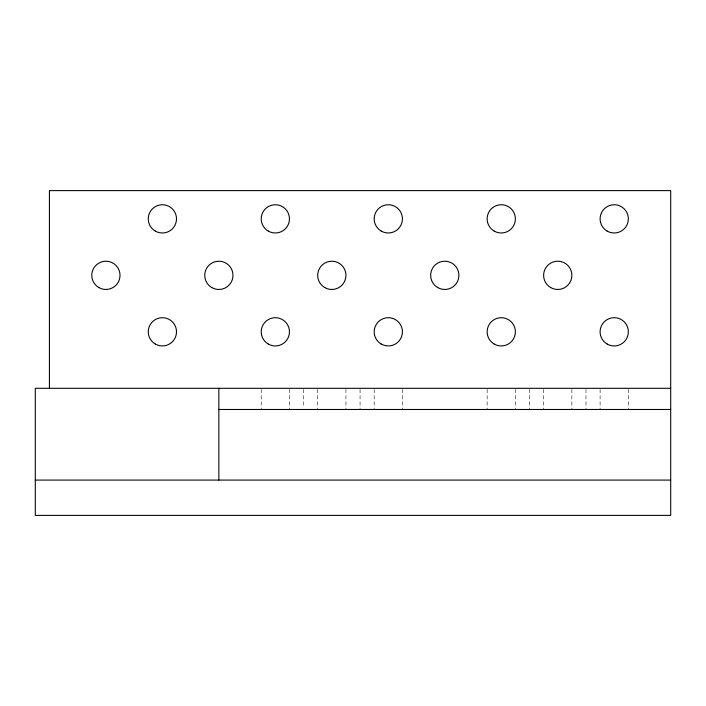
<?xml version="1.0" encoding="UTF-8"?>
<svg xmlns="http://www.w3.org/2000/svg" width="706" height="706" viewBox="0 0 706 706"><rect width="100%" height="100%" fill="white"/><g stroke="black" fill="none" stroke-linecap="round" stroke-linejoin="round"><path stroke-width="0.53" stroke-dasharray="3.53 2.65" d="M628.34 389.359L628.34 409.48M600.1 389.359L600.1 409.48M585.98 389.359L585.98 409.48M571.86 389.359L571.86 409.48M543.62 389.359L543.62 409.48M529.5 389.359L529.5 409.48M515.38 389.359L515.38 409.48M487.14 389.359L487.14 409.48M402.42 389.359L402.42 409.48M374.18 389.359L374.18 409.48M360.06 389.359L360.06 409.48M345.94 389.359L345.94 409.48M317.7 389.359L317.7 409.48M303.58 389.359L303.58 407.362M289.46 389.359L289.46 409.48M261.22 389.359L261.22 409.48"/><path stroke-width="1.06" d="M670.7 388.3L35.3 388.3L35.3 515.38L670.7 515.38L670.7 190.62L49.42 190.62L49.42 388.3M218.86 409.48L670.7 409.48M35.3 480.08L670.7 480.08M218.86 388.3L218.86 480.08M155.32 231.091A14.12 14.12 0 0 0 176.5 218.86A14.12 14.12 0 0 0 155.32 206.629A14.12 14.12 0 0 0 155.32 231.091M98.84 287.571A14.12 14.12 0 0 0 120.02 275.34A14.12 14.12 0 0 0 98.84 263.109A14.12 14.12 0 0 0 98.84 287.571M155.32 344.051A14.12 14.12 0 0 0 176.5 331.82A14.12 14.12 0 0 0 155.32 319.589A14.12 14.12 0 0 0 155.32 344.051M211.8 287.571A14.12 14.12 0 0 0 232.98 275.34A14.12 14.12 0 0 0 211.8 263.109A14.12 14.12 0 0 0 211.8 287.571M268.28 231.091A14.12 14.12 0 0 0 289.46 218.86A14.12 14.12 0 0 0 268.28 206.629A14.12 14.12 0 0 0 268.28 231.091M324.76 287.571A14.12 14.12 0 0 0 345.94 275.34A14.12 14.12 0 0 0 324.76 263.109A14.12 14.12 0 0 0 324.76 287.571M268.28 344.051A14.12 14.12 0 0 0 289.46 331.82A14.12 14.12 0 0 0 268.28 319.589A14.12 14.12 0 0 0 268.28 344.051M381.24 344.051A14.12 14.12 0 0 0 402.42 331.82A14.12 14.12 0 0 0 381.24 319.589A14.12 14.12 0 0 0 381.24 344.051M437.72 287.571A14.12 14.12 0 0 0 458.9 275.34A14.12 14.12 0 0 0 437.72 263.109A14.12 14.12 0 0 0 437.72 287.571M381.24 231.091A14.12 14.12 0 0 0 402.42 218.86A14.12 14.12 0 0 0 381.24 206.629A14.12 14.12 0 0 0 381.24 231.091M494.2 231.091A14.12 14.12 0 0 0 515.38 218.86A14.12 14.12 0 0 0 494.2 206.629A14.12 14.12 0 0 0 494.2 231.091M550.68 287.571A14.12 14.12 0 0 0 571.86 275.34A14.12 14.12 0 0 0 550.68 263.109A14.12 14.12 0 0 0 550.68 287.571M494.2 344.051A14.12 14.12 0 0 0 515.38 331.82A14.12 14.12 0 0 0 494.2 319.589A14.12 14.12 0 0 0 494.2 344.051M607.16 344.051A14.12 14.12 0 0 0 628.34 331.82A14.12 14.12 0 0 0 607.16 319.589A14.12 14.12 0 0 0 607.16 344.051M607.16 231.091A14.12 14.12 0 0 0 628.34 218.86A14.12 14.12 0 0 0 607.16 206.629A14.12 14.12 0 0 0 607.16 231.091"/></g></svg>
